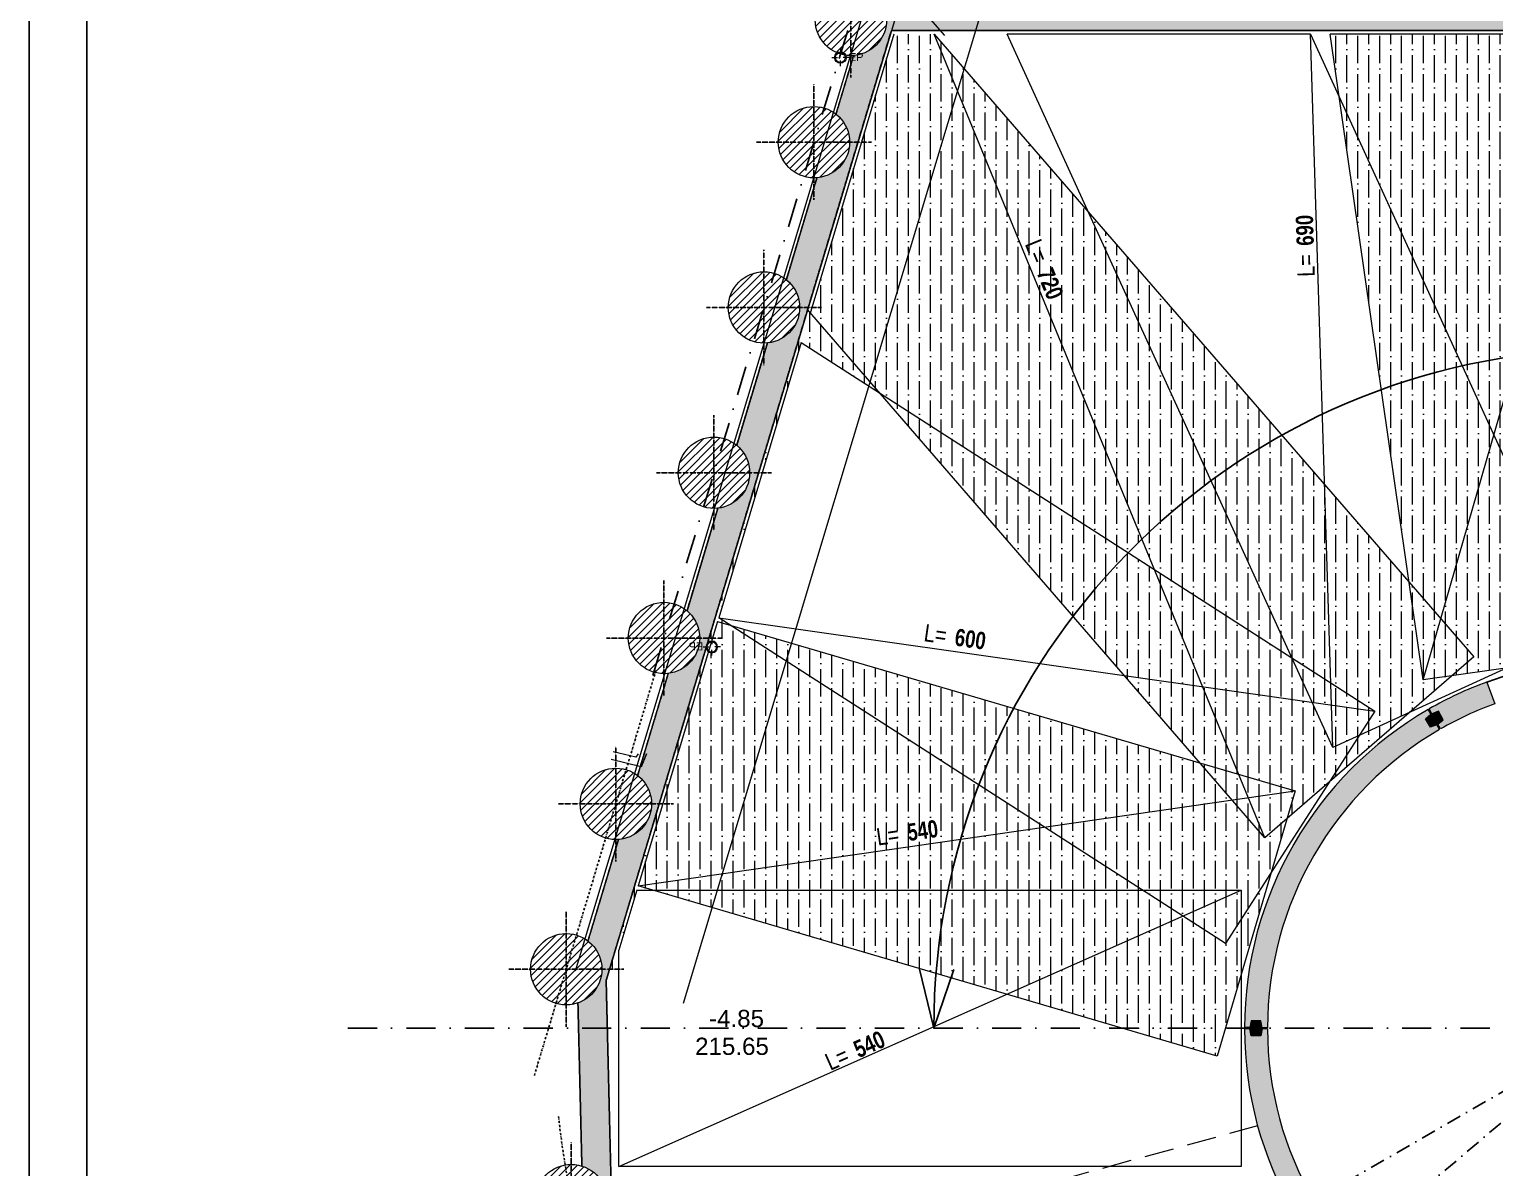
# Model space of a CAD drawing. Header units: metres. Extents: x 33574 to 39801, y -147554 to -143354.
# Drawn here: x 33574 to 34847, y -146487 to -145498 of the extents above; entities that cross this region are included whole.
import ezdxf

# ---------------------------------------------------------------- set-up
doc = ezdxf.new("R2010")
doc.units = ezdxf.units.M
for name, pattern in [('CACHEx2', [19.049999999999997, 12.7, -6.35]), ('INTERROMPU2', [9.524999999999999, 6.35, -3.175]), ('TIRETPTX2', [50.8, 25.4, -12.7, 0, -12.7])]:
    doc.linetypes.add(name, pattern=pattern)
for name, color, linetype in [('01-Cad  2', 1, 'Continuous'), ('01_isolant ext', 2, 'TIRETPTX2'), ('01_linteaux', 3, 'Continuous'), ('01_murs_coup', 5, 'Continuous'), ('01_murs_sup', 2, 'INTERROMPU2'), ('01_poch_murs', 251, 'Continuous'), ('01_texte', 230, 'Continuous')]:
    doc.layers.add(name, color=color, linetype=linetype)
for name, color, linetype, lineweight in [('01_PIEUX', 5, 'Continuous', 60), ('B Général', 7, 'Continuous', 5), ('C ANNOTATIONS-prestations', 7, 'Continuous', 5)]:
    doc.layers.add(name, color=color, linetype=linetype, lineweight=lineweight)
doc.styles.add('ARIAL NA', font='ARIALN.TTF')
doc.styles.add('Eurostile', font='')
doc.styles.add('impact', font='impact.ttf')
doc.styles.add('MATTE_TXT', font='arial.ttf')
doc.styles.get('Eurostile').set_extended_font_data('Eurostile')
pattern_1 = [(0, (17709.70244418724, -129204.6844856523), (1.5875, 3.175), [0, -3.175])]
pattern_2 = [(135, (-1377.46904745726, -135886.3766936216), (-11.22532015133644, 8.881784197001252e-16), [7.9375, -7.9375])]
pattern_3 = [(90, (0, -342.949232486746), (-9.524999999999997, 16.66875), [23.8125, -4.762499999999999, 0, -4.762499999999999])]

# ---------------------------------------------------------------- blocks, each defined once
blk = doc.blocks.new('EP')
at = {"layer": 'B Général', "color": 7, "linetype": 'Continuous', "lineweight": 5}
for p, q in [((-7.5, 0), (-2.5, 0)), ((0, 7.5), (0, 2.5)), ((7.5, 0), (2.5, 0)), ((0, -7.5), (0, -2.5))]:
    blk.add_line(p, q, dxfattribs=at)
at = {"layer": 'B Général', "color": 7, "linetype": 'Continuous', "lineweight": 5, "flags": 128}
for points in [[(-5, 0, -0.9999999999999999), (4.999999999999992, 0, -0.9999999999999999)], [(-4.333333333333333, 0, -0.9999999999999999), (4.333333333333326, 0, -0.9999999999999999)]]:
    blk.add_lwpolyline(points, format="xyb", close=True, dxfattribs=at)
at = {"layer": 'C ANNOTATIONS-prestations', "insert": (7.5, 3.979498697916664), "char_height": 7.048665364583333, "attachment_point": 1, "line_spacing_factor": 0.8954527788573651, "style": 'Eurostile'}
blk.add_mtext('EP', dxfattribs=at)

msp = doc.modelspace()

# ---------------------------------------------------------------- hatches: boundary and pattern name
at = {"layer": '01_murs_sup', "ltscale": 3}
h = msp.add_hatch(dxfattribs=at)
h.set_pattern_fill('DASH', color=256, scale=2.5, angle=135)
h.set_pattern_definition(pattern_2)
edge = h.paths.add_edge_path()
edge.add_line((34949.71496456216, -144722.341862265), (34949.71496456216, -144707.8756598023))
edge.add_arc((34958.73824102753, -144678.2179376741), 30.99999999998815, 226.2008839784407, 253.07776810030668, ccw=False)
edge.add_arc((35466.52368728704, -145780.6175167351), 1202.72603636355, 116.1061136610875, 120.4402133279125)
edge.add_arc((34826.67974185161, -144749.2443462307), 30.99999999999435, 0, 10.345443010625615, ccw=False)
edge.add_arc((34826.67974185161, -144749.2443462307), 30.99999999999636, -126.71611602166251, 5.377387424232438e-11, ccw=False)
edge.add_arc((35466.52368728729, -145780.6175167352), 1202.726036363755, 123.1891136610932, 127.5232133279169)
edge.add_arc((34704.38709443374, -144836.0124642499), 31.00000000004408, 0, 17.428443010622175, ccw=False)
edge.add_arc((34704.38709443378, -144836.0124642499), 30.99999999999636, -119.63311602164868, 0, ccw=False)
edge.add_arc((35466.52368728724, -145780.6175167352), 1202.726036363712, 130.2721136610881, 134.6062133279121)
edge.add_arc((34593.72683494163, -144937.1979616602), 31.00000000004577, -5.377387424232438e-11, 24.511443010564506, ccw=False)
edge.add_arc((34593.72683494168, -144937.1979616602), 31, -112.55011602162091, 0, ccw=False)
edge.add_arc((35466.52368728707, -145780.6175167352), 1202.726036363611, 137.3551136610777, 141.6892133279013)
edge.add_arc((34496.38795597645, -145051.2564578753), 31.00000000001319, 0, 31.59444301060978, ccw=False)
edge.add_arc((34496.38795597646, -145051.2564578753), 31.00000000000364, -105.46711602161918, 0, ccw=False)
edge.add_arc((35466.52368728694, -145780.6175167352), 1202.726036363478, 144.4381136610719, 148.772213327895)
edge.add_arc((34413.85612770663, -145176.4470934655), 31.00000000002467, -5.377387424232438e-11, 38.677443010546426, ccw=False)
edge.add_arc((34413.85612770668, -145176.4470934655), 30.99999999999272, -98.38411602166099, 0, ccw=False)
edge.add_arc((35466.5236872872, -145780.6175167351), 1202.726036363665, 151.5211136610797, 155.8552133279022)
edge.add_arc((34347.39102228511, -145310.8591006611), 31.00000000002007, 0, 45.76044301059147, ccw=False)
edge.add_arc((34347.39102228513, -145310.8591006611), 31, -91.30111602162748, 5.377387424232438e-11, ccw=False)
edge.add_arc((35466.5236872869, -145780.6175167353), 1202.726036363444, 158.6041136610622, 160.7596099109288)
edge.add_line((34330.97675037252, -145384.2804472971), (34306.50477054841, -145465.8389103738))
edge.add_arc((34287.56648059654, -145490.3815502827), 30.99999999998894, 5.377387424232438e-11, 52.34448233653029, ccw=False)
edge.add_arc((34287.56648059651, -145490.3815502826), 31.00000000001091, -85.74869509532238, 0, ccw=False)
edge.add_line((34289.86454787191, -145521.2962536906), (34274.67844661009, -145571.9074052174))
edge.add_arc((34255.52429800754, -145596.2819532402), 31.00000000002931, 0, 51.838823286970694, ccw=False)
edge.add_arc((34255.52429800757, -145596.2819532402), 30.99999999998909, -85.24303604581559, 0, ccw=False)
edge.add_line((34258.09510734258, -145627.1751715795), (34231.52944584606, -145715.7113071045))
edge.add_arc((34212.08384813659, -145739.853981557), 31.00000000000053, 0, 51.15046554258652, ccw=False)
edge.add_arc((34212.08384813659, -145739.853981557), 30.99999999998909, -84.55467830142197, 0, ccw=False)
edge.add_line((34215.02561750614, -145770.7140851371), (34188.37904986589, -145859.519858868))
edge.add_arc((34168.64339826562, -145883.4260098738), 30.99999999998018, 0, 50.45872493290841, ccw=False)
edge.add_arc((34168.64339826562, -145883.4260098738), 30.99999999999272, -83.86293769173221, 0, ccw=False)
edge.add_line((34171.95752288584, -145914.2483488182), (34145.22723758264, -146003.3331307851))
edge.add_arc((34125.20294839462, -146026.9980381906), 30.99999999998639, -5.377387424232438e-11, 49.763448720829786, ccw=False)
edge.add_arc((34125.20294839463, -146026.9980381907), 31, -83.16766147967297, 5.377387424232438e-11, ccw=False)
edge.add_line((34128.8908445686, -146057.7778923458), (34102.28069709782, -146146.4622875422))
edge.add_arc((34083.41533426916, -146171.061029082), 30.9999999999954, 0, 52.514539147360324, ccw=False)
edge.add_arc((34083.41533426916, -146171.061029082), 30.99999999999272, 274.06371430914675, 359.9999999999462, ccw=False)
edge.add_line((34085.61217239592, -146201.9830908219), (34059.13222046546, -146290.1353148722))
edge.add_arc((34040.25927559823, -146314.7282397092), 30.99999999999541, 0, 52.49687685459321, ccw=False)
edge.add_arc((34040.25927559821, -146314.7282397092), 31.00000000001455, -70.8742860169134, 0, ccw=False)
edge.add_line((34050.41617614433, -146344.0171005832), (34050.94769757198, -146365.9957603085))
edge.add_line((34050.94769757198, -146365.9957603085), (34075.95500703835, -146365.9957603085))
edge.add_line((34075.95500703835, -146365.9957603085), (34074.94862611357, -146324.3814381961))
edge.add_line((34074.94862611357, -146324.3814381961), (34322.79127649647, -145499.3089115099))
edge.add_line((34322.79127649647, -145499.3089115099), (34933.23140303812, -145499.3089115099))
edge.add_arc((34933.23140303764, -146364.8041766383), 865.4952651284111, 88.9087223827907, 89.99999999996851, ccw=False)
edge.add_line((34949.71496456216, -145499.4658924054), (34949.71496456216, -145479.4623461771))
edge.add_arc((34939.51020766549, -145915.1303716551), 435.7875233266934, 88.65819253990759, 90.82554326156212)
edge.add_line((34933.23140303812, -145479.3880830261), (34328.79905502179, -145479.3880830261))
edge.add_line((34328.79905502179, -145479.3880830261), (34356.55909196639, -145386.8952620134))
edge.add_arc((35466.52368728725, -145780.6175167353), 1177.726036363767, 116.0285616730126, 160.4695873568512, ccw=False)
h = msp.add_hatch(dxfattribs=at)
h.set_pattern_fill('DASH', color=256, scale=2.5, angle=135)
h.set_pattern_definition(pattern_2)
h.paths.add_polyline_path([(35818.72455630315, -146612.6917047548), (35818.7253248479, -146515.6349011665), (36007.24869973916, -146515.6349011665), (36007.24869973916, -146499.6349011665), (35818.72896800363, -146499.6349011665), (35818.72896800363, -146365.9957603085), (35798.72650976552, -146365.9957603085), (35798.72532484728, -146515.6349011665), (35798.72471512885, -146592.6340889082, -0.3316165824014951), (34949.71496456216, -147225.2994417661), (34949.71496456216, -147250.2994417661, 0.04526015738334291), (35113.63287246309, -147235.4310835851, -0.6784920947094194), (35169.94797091185, -147223.2781875027, 0.0290857858348107), (35271.04420118374, -147191.7479866602, -0.6786650772580168), (35324.28835202201, -147169.7305210296, 0.03963135764520873), (35450.62229365334, -147100.2283790938, -0.05889174878895797), (35449.76810593809, -147093.0013463906, -0.5957938614643646), (35497.71761461234, -147067.0453421585, 0.03959186487785516), (35605.57779341695, -146971.5691229358, -0.1147067523627306), (35602.39890267018, -146957.8948448957, -0.5230756100816683), (35644.23093848054, -146928.8488985313, 0.1000910596722721)])
h.paths.add_polyline_path([(34079.31210619549, -146504.8133812006), (34075.95500703835, -146365.9957603085), (34050.94769757198, -146365.9957603085), (34053.8427052707, -146485.7056831882, -0.328755579086477), (34075.67279549941, -146515.3183959108, -0.2553953403700908), (34061.41693399924, -146541.4073557578, 0.06071621505798748), (34135.96761812367, -146748.8556114966, -0.4496334161171455), (34170.66022362853, -146779.6349010365, -0.1753608633251859), (34163.48212970542, -146799.4721586813, 0.01836853256108478), (34199.37950259771, -146855.9402207592, -0.4913802896854275), (34238.23258403791, -146885.9290372062, -0.140327085577333), (34233.53583958584, -146902.3344859224, 0.03953732202023799), (34331.09125117055, -147008.0487978252, -0.5620629895725984), (34376.33578451678, -147035.5822914239, -0.0842861395221403), (34374.59872286684, -147045.8136373335, 0.03011723266168045), (34463.64618001701, -147109.7915810451, -0.6241365282367528), (34513.68012792578, -147134.2601083201, -0.03818521046561189), (34513.31956880829, -147138.9744123415, 0.0237593458811339), (34591.15856205699, -147176.7708181262, -0.6784920947084723), (34644.81060976732, -147197.7598860657, 0.06483465551945516), (34874.8223331413, -147247.2157891014, -0.6784920947094583), (34932.35985634164, -147250.1341140412, 0.004762977334731561), (34949.71496456216, -147250.2994417661), (34949.71496456216, -147225.2994417661, -0.3601863127720239)])
at = {"layer": '01_poch_murs', "ltscale": 3}
h = msp.add_hatch(color=256, dxfattribs=at)
h.dxf.hatch_style = 1
h.paths.add_polyline_path([(34248.28433725888, -145747.3438180018), (34242.16544300839, -145747.3438180018, -0.3180508282359097), (34215.02561750617, -145770.7140851372), (34188.37904986591, -145859.519858868, -0.2237955367623003), (34199.64339826563, -145883.4260098738, -0.09897303326771603), (34197.26097763602, -145895.3438180188), (34203.82677616641, -145895.3438180188)])
h.paths.add_polyline_path([(34203.82677616641, -145895.3438180188), (34197.26097763602, -145895.3438180188, -0.2738205389938315), (34171.95752288586, -145914.2483488182), (34145.22723758267, -146003.3331307851, -0.2206120316884544), (34156.20294839465, -146026.9980381906, -0.3797029099391359), (34128.89084456862, -146057.7778923458), (34102.28069709784, -146146.4622875422, -0.2332341861448616), (34114.41533426917, -146171.061029082, -0.3935893677039966), (34085.61217239595, -146201.9830908219), (34059.13222046549, -146290.1353148723, -0.2331529290483465), (34071.25927559825, -146314.7282397092, -0.3194978935303579), (34050.41617614435, -146344.0171005832), (34050.947697572, -146365.9957603085), (34075.95500703837, -146365.9957603085), (34074.94862611359, -146324.3814381961), (34161.79268607264, -146035.2760406086, -0.2017052976722566), (34162.90788450468, -146031.5635254839)])
h.paths.add_polyline_path([(34075.95500703837, -146365.9957603085), (34050.947697572, -146365.9957603085), (34053.84270527073, -146485.7056831883, -0.240193406139312), (34074.02424865984, -146505.3438183572), (34079.3249340348, -146505.3438183572)])
h.paths.add_polyline_path([(34079.41314047902, -146505.3438183572), (34074.02424865984, -146505.3438183572, -0.0820806785414689), (34075.67279549943, -146515.3183959108, -0.2553953403698855), (34061.41693399927, -146541.4073557577, 0.06071621505799264), (34135.9676181237, -146748.8556114966, -0.427582122664131), (34170.57544541074, -146777.3438178521), (34179.57658441259, -146777.3438178521, -0.08234245980272245)])
h.paths.add_polyline_path([(34179.57658441259, -146777.3438178521), (34170.57544541074, -146777.3438178521, -0.0184954473329373), (34170.66022362855, -146779.6349010365, -0.1753608633251471), (34163.48212970544, -146799.4721586813, 0.01836853256108477), (34199.37950259773, -146855.9402207592, -0.4913802896853409), (34238.23258403793, -146885.9290372062, -0.1403270855771818), (34233.53583958585, -146902.3344859224, 0.03953732202024386), (34331.09125117057, -147008.0487978252, -0.5620629895725562), (34376.33578451679, -147035.5822914239, -0.08428613952214607), (34374.59872286686, -147045.8136373335, 0.03011723266167905), (34463.64618001704, -147109.7915810451, -0.6241365282367535), (34513.68012792579, -147134.2601083201, -0.03818521046560933), (34513.31956880831, -147138.9744123415, 0.0237593458811355), (34591.15856205701, -147176.7708181262, -0.5039318466174627), (34640.66669659685, -147182.4488587011), (34640.66669659685, -147169.6518778242, -0.1761228929484829)])
h.paths.add_polyline_path([(34640.66669659685, -147169.6518778242), (34640.66669659685, -147182.4488587011, -0.1300830585744839), (34644.81060976735, -147197.7598860657, 0.06483465551945058), (34874.82233314132, -147247.2157891015, -0.6784920947098105), (34932.35985634166, -147250.1341140413, 0.004762977334749889), (34949.71496456226, -147250.2994417661), (34949.71496456226, -147225.2994417661, -0.08931239155494688)])
h.paths.add_polyline_path([(35169.94797091188, -147223.2781875027, 0.02604617036682067), (35260.66415619559, -147195.588878944), (35260.66415619559, -147168.9418950087, -0.08988955722728416), (34949.71496456226, -147225.2994417661), (34949.71496456226, -147250.2994417661, 0.04526015738332237), (35113.63287246311, -147235.4310835851, -0.6784920947096146)])
edge = h.paths.add_edge_path()
edge.add_line((34408.59027930725, -145263.1085593163), (34385.5269354067, -145253.3643128845))
edge.add_arc((35466.5236872878, -145780.6175167355), 1202.726036364359, 153.9993209300817, 155.8552133278959)
edge.add_arc((34347.39102228516, -145310.8591006611), 30.99999999999181, -6.821210263296962e-12, 45.76044301059699, ccw=False)
edge.add_arc((34347.39102228514, -145310.8591006611), 31.00000000000364, -91.30111602161622, 0, ccw=False)
edge.add_arc((35466.52368727751, -145780.6175167315), 1202.726036353317, 158.604113661065, 160.7596099109419)
edge.add_line((34330.9767503726, -145384.2804472969), (34306.50477054843, -145465.8389103738))
edge.add_arc((34287.56648059654, -145490.3815502827), 30.99999999999297, -6.821210263296962e-12, 52.344482336476574, ccw=False)
edge.add_arc((34287.56648059653, -145490.3815502827), 31, -85.74869509530629, 0, ccw=False)
edge.add_line((34289.86454787194, -145521.2962536906), (34274.67844661011, -145571.9074052175))
edge.add_arc((34255.52429800759, -145596.2819532402), 30.99999999998927, -1.0118128557223827e-11, 51.8388232869724, ccw=False)
edge.add_arc((34255.52429800759, -145596.2819532402), 31, -85.24303604578489, 0, ccw=False)
edge.add_line((34258.09510734261, -145627.1751715796), (34231.52944584609, -145715.7113071045))
edge.add_arc((34212.08384813659, -145739.853981557), 31.00000000001052, 6.707523425575346e-12, 51.15046554255821, ccw=False)
edge.add_arc((34212.08384813677, -145739.853981557), 30.99999999983265, -13.981443262347796, 0, ccw=False)
edge.add_line((34242.16544300839, -145747.3438180018), (34248.28433725888, -145747.3438180018))
edge.add_line((34248.28433725888, -145747.3438180018), (34356.55909196645, -145386.8952620132))
edge.add_arc((35466.52368728707, -145780.6175167352), 1177.726036363551, 153.9335210040949, 160.4695873568468, ccw=False)
at = {"layer": '01_poch_murs'}
h = msp.add_hatch(dxfattribs=at)
h.set_pattern_fill('ANSI31', color=256, scale=1.5)
h.set_pattern_definition([(45, (16078.97114901142, -136786.7932855499), (-3.367596045400932, 3.367596045400933), [])])
h.paths.add_polyline_path([(34287.66348125186, -145459.0609606413, 0.4142135623730951), (34256.66348125186, -145490.0609606413), (34287.66348125186, -145490.0609606413)])
h.paths.add_polyline_path([(34287.66348125186, -145490.0609606413), (34256.66348125186, -145490.0609606413, 0.4142135623730951), (34287.66348125186, -145521.0609606413)])
h.paths.add_polyline_path([(34287.66348125186, -145459.0609606413), (34287.66348125186, -145490.0609606413), (34318.66348125186, -145490.0609606413, 0.4142135623730951)])
h.paths.add_polyline_path([(34318.66348125186, -145490.0609606413), (34287.66348125186, -145490.0609606413), (34287.66348125186, -145521.0609606413, 0.4142135623730951)])
at = {"layer": '01_poch_murs', "lineweight": 0}
h = msp.add_hatch(dxfattribs=at)
h.set_pattern_fill('ANSI36', color=256, scale=3, angle=45)
h.set_pattern_definition(pattern_3)
h.paths.add_polyline_path([(34360.04838206962, -145502.3089115099), (34325.02253714116, -145502.3089115099), (34252.28945489004, -145744.438617006), (34312.43386924919, -145813.8489712929), (34528.59489612484, -145952.7672280505, -0.007156707071216398), (34540.59502891581, -145940.8830408021)])
h.paths.add_polyline_path([(34360.04838206962, -145502.3089115099), (34540.59502891581, -145940.8830408021, -0.03324667227371937), (34600.55195904589, -145890.4064337259), (34493.81376709425, -145656.6823951461)])
h.paths.add_polyline_path([(34493.81376709426, -145656.6823951461), (34600.55195904589, -145890.4064337259, -0.0310183470515087), (34662.07223967475, -145850.8630238549)])
h.paths.add_polyline_path([(34662.07223967476, -145850.8630238549, 0.03101834705151243), (34600.55195904589, -145890.4064337259), (34670.75391955337, -146044.1272849604), (34704.60798641305, -146065.8839726495), (34699.27943102421, -145893.8024116784)])
h.paths.add_polyline_path([(34699.27943102421, -145893.8024116784), (34704.60798641305, -146065.8839726495), (34742.834600209, -146090.4507256255), (34729.23281078567, -146111.615523095), (34773.25987992734, -146091.5090343245), (34809.83889092734, -146059.8131408654), (34784.93632644376, -146063.393589103), (34772.74243957163, -145978.5832430256)])
h.paths.add_polyline_path([(34800.2412210632, -146010.3185286066), (34784.93632644373, -146063.393589103), (34809.83889092733, -146059.8131408654), (34828.85252481373, -146043.3377333173)])
h.paths.add_polyline_path([(34688.37071179863, -146082.7026791572), (34593.41666334121, -146069.1944923332), (34624.8649724588, -146145.5870204133), (34673.57426972924, -146159.8893605443), (34666.48626085512, -146184.028901916), (34703.06527185511, -146152.333008457), (34729.23281078567, -146111.615523095), (34706.34770397525, -146122.0668011852)])
h.paths.add_polyline_path([(34551.56417012495, -145967.5286841243), (34528.59489612484, -145952.7672280505, 0.03101996441379194), (34480.70488034419, -146008.0440702188), (34525.29467963804, -146059.5034417921), (34593.41666334121, -146069.1944923332)])
h.paths.add_polyline_path([(34551.56417012496, -145967.5286841243), (34593.4166633412, -146069.1944923332), (34688.37071179863, -146082.7026791572), (34670.75391955337, -146044.1272849604)])
h.paths.add_polyline_path([(34600.55195904589, -145890.4064337259, 0.03324667227372205), (34540.59502891581, -145940.8830408021), (34551.56417012494, -145967.5286841243), (34670.75391955337, -146044.1272849604)])
h.paths.add_polyline_path([(34704.60798641305, -146065.8839726495), (34670.75391955337, -146044.1272849604), (34688.37071179863, -146082.7026791572), (34705.20293064317, -146085.097234845)])
h.paths.add_polyline_path([(34704.60798641305, -146065.8839726495), (34705.20293064317, -146085.097234845), (34742.83460020905, -146090.4507256255)], flags=17)
h.paths.add_polyline_path([(34742.83460020898, -146090.4507256255), (34705.20293064317, -146085.097234845), (34706.34770397526, -146122.0668011852), (34729.23281078567, -146111.615523095)])
h.paths.add_polyline_path([(34528.59489612484, -145952.7672280505), (34312.43386924921, -145813.8489712929), (34480.70488034419, -146008.0440702188, -0.031019964413792)])
h.paths.add_polyline_path([(34252.28945489004, -145744.438617006), (34249.9633960178, -145741.7542019671), (34207.40675375851, -145883.4260098738), (34210.53918118196, -145883.4260098738), (34244.54515077201, -145770.2195411376), (34312.43386924917, -145813.8489712929)])
h.paths.add_polyline_path([(34443.61083875727, -145707.6878945344), (34457.44009041674, -145741.2811631506), (34478.68602329314, -145732.5349063977), (34464.85677163366, -145698.9416377815)], flags=24)
h.paths.add_polyline_path([(34433.66261351442, -145682.6419332885), (34443.97661390713, -145707.6961440463), (34464.78258424567, -145699.1310055027), (34454.46858385297, -145674.0767947449)], flags=24)
h = msp.add_hatch(dxfattribs=at)
h.set_pattern_fill('ANSI36', color=256, scale=3, angle=45)
h.set_pattern_definition(pattern_3)
h.paths.add_polyline_path([(34944.69164613255, -145509.38629484), (34919.71496456226, -145509.38629484), (34919.71496456226, -145502.3089115099), (34704.26452871271, -145502.3089115099), (34712.12544597936, -145556.9827920257), (34818.85616388365, -145790.6904647247, -0.02036406980866097), (34866.09388492039, -145781.9514470308)])
h.paths.add_polyline_path([(34949.68259203076, -145522.82723084), (34947.75007718299, -145509.38629484), (34944.69164613255, -145509.38629484), (34866.09388492039, -145781.9514470308, -0.02003839186787709), (34913.11914678932, -145777.1315783565)])
h.paths.add_polyline_path([(34949.68284938254, -145522.8290207609), (34949.68259203076, -145522.82723084), (34913.11914678932, -145777.1315783565, -0.01550426447854261), (34949.68277215001, -145775.9955038768)])
h.paths.add_polyline_path([(34949.68284938254, -145522.8290207609), (34949.68277215001, -145775.9955038768, -0.01550380820251864), (34986.24544806129, -145777.1274803047)])
h.paths.add_polyline_path([(34986.24544806129, -145777.1274803047, 0.01550380820251862), (34949.68277215001, -145775.9955038768), (34949.68272973045, -145915.0458644554), (34995.69882386617, -145842.8771532366)])
h.paths.add_polyline_path([(34949.68277215001, -145775.9955038768, 0.01550426447854261), (34913.11914678932, -145777.1315783565), (34889.06559843846, -145944.42768184), (34906.5444943799, -145982.70112525), (34949.68272973045, -145915.0458644554)])
h.paths.add_polyline_path([(34913.11914678932, -145777.1315783565, 0.02003839186787706), (34866.09388492039, -145781.9514470308), (34846.26633940353, -145850.7103770312), (34889.06559843846, -145944.42768184)])
h.paths.add_polyline_path([(34818.85616388365, -145790.6904647247, 0.0310168272138992), (34748.69049068314, -145811.2982640472), (34772.74243957163, -145978.5832430256), (34800.2412210632, -146010.3185286066), (34846.26633940353, -145850.7103770312)])
h.paths.add_polyline_path([(34866.09388492038, -145781.9514470308, 0.02036406980865895), (34818.85616388365, -145790.6904647247), (34846.26633940353, -145850.7103770312)])
h.paths.add_polyline_path([(34712.12544597936, -145556.9827920257), (34748.69049068314, -145811.2982640472, -0.03101682721389936), (34818.85616388365, -145790.6904647247)])
h.paths.add_polyline_path([(34800.2412210632, -146010.3185286066), (34772.74243957163, -145978.5832430256), (34784.93632644376, -146063.3935891029)])
h.paths.add_polyline_path([(34828.85252481373, -146043.3377333173), (34800.2412210632, -146010.3185286066), (34784.93632644373, -146063.393589103), (34809.83889092734, -146059.8131408654)])
h.paths.add_polyline_path([(34889.06559843846, -145944.42768184), (34846.26633940353, -145850.7103770312), (34800.2412210632, -146010.3185286066), (34828.85252481373, -146043.3377333173), (34809.83889092736, -146059.8131408654), (34857.74720690824, -146052.9249649255), (34901.77427604998, -146032.818476155), (34876.87171156633, -146029.2380279174)])
h.paths.add_polyline_path([(34906.5444943799, -145982.70112525), (34889.06559843846, -145944.42768184), (34876.87171156632, -146029.2380279175)])
h.paths.add_polyline_path([(34906.5444943799, -145982.70112525), (34876.87171156637, -146029.2380279174), (34901.77427604997, -146032.818476155), (34924.65938286034, -146022.3671980648)])
h.paths.add_polyline_path([(34893.29930432187, -145695.2449965449), (34903.36495096132, -145660.3388558887), (34881.28869723832, -145653.9728765819), (34871.22305059887, -145688.8790172381)], flags=24)
h.paths.add_polyline_path([(34885.51095730495, -145721.0443959751), (34893.01802174692, -145695.0110315313), (34871.39892491465, -145688.7768794513), (34863.89186047267, -145714.8102438951)], flags=24)
at = {"layer": '01_poch_murs'}
h = msp.add_hatch(dxfattribs=at)
h.set_pattern_fill('ANSI31', color=256, scale=1.5)
h.set_pattern_definition([(45, (16046.83196576713, -136893.0142781488), (-3.367596045400932, 3.367596045400933), [])])
h.paths.add_polyline_path([(34255.52429800759, -145565.2819532402, 0.4142135623730951), (34224.52429800759, -145596.2819532402), (34255.52429800759, -145596.2819532402)])
h.paths.add_polyline_path([(34255.52429800759, -145596.2819532402), (34224.52429800759, -145596.2819532402, 0.4142135623730951), (34255.52429800759, -145627.2819532402)])
h.paths.add_polyline_path([(34255.52429800759, -145565.2819532402), (34255.52429800759, -145596.2819532402), (34286.52429800759, -145596.2819532402, 0.4142135623730951)])
h.paths.add_polyline_path([(34286.52429800759, -145596.2819532402), (34255.52429800759, -145596.2819532402), (34255.52429800759, -145627.2819532402, 0.4142135623730951)])
h = msp.add_hatch(dxfattribs=at)
h.set_pattern_fill('ANSI31', color=256, scale=1.5)
h.set_pattern_definition([(45, (16003.39151589616, -137036.5863064656), (-3.367596045400932, 3.367596045400933), [])])
h.paths.add_polyline_path([(34212.08384813661, -145708.853981557, 0.4142135623730951), (34181.08384813661, -145739.853981557), (34212.08384813661, -145739.853981557)])
h.paths.add_polyline_path([(34212.08384813661, -145739.853981557), (34181.08384813661, -145739.853981557, 0.4142135623730951), (34212.08384813661, -145770.853981557)])
h.paths.add_polyline_path([(34212.08384813661, -145708.853981557), (34212.08384813661, -145739.853981557), (34243.08384813661, -145739.853981557, 0.4142135623730951)])
h.paths.add_polyline_path([(34243.08384813661, -145739.853981557), (34212.08384813661, -145739.853981557), (34212.08384813661, -145770.853981557, 0.4142135623730951)])
h = msp.add_hatch(dxfattribs=at)
h.set_pattern_fill('ANSI31', color=256, scale=1.5)
h.set_pattern_definition([(45, (15959.95106602518, -137180.1583347824), (-3.367596045400932, 3.367596045400933), [])])
h.paths.add_polyline_path([(34168.64339826563, -145852.4260098738, 0.4142135623730951), (34137.64339826563, -145883.4260098738), (34168.64339826563, -145883.4260098738)])
h.paths.add_polyline_path([(34168.64339826563, -145883.4260098738), (34137.64339826563, -145883.4260098738, 0.4142135623730951), (34168.64339826563, -145914.4260098738)])
h.paths.add_polyline_path([(34168.64339826563, -145852.4260098738), (34168.64339826563, -145883.4260098738), (34199.64339826563, -145883.4260098738, 0.4142135623730951)])
h.paths.add_polyline_path([(34199.64339826563, -145883.4260098738), (34168.64339826563, -145883.4260098738), (34168.64339826563, -145914.4260098738, 0.4142135623730951)])
at = {"layer": '01_poch_murs', "lineweight": 0}
h = msp.add_hatch(dxfattribs=at)
h.set_pattern_fill('ANSI36', color=256, scale=3, angle=45)
h.set_pattern_definition(pattern_3)
h.paths.add_polyline_path([(34172.7144250122, -146009.34528606), (34210.53918118196, -145883.4260098738), (34207.40675375851, -145883.4260098738), (34164.27930633057, -146026.9980381906), (34166.76448683327, -146026.9980381906), (34166.76448683327, -146029.7457603085, -0.4142135623730951), (34171.76448683327, -146034.7457603085, -0.9482349631007102), (34161.79268607264, -146035.2760406085), (34077.84834004207, -146314.7282397092), (34085.99574323223, -146314.7282397092), (34085.99574323223, -146298.033297492), (34101.61751880237, -146246.0281328399), (34115.06425941788, -146246.0281328399), (34102.70741868453, -146242.3998370316), (34382.99781023501, -146201.8879493307, -0.02111207533145261), (34398.85687407758, -146154.6782133556)])
h.paths.add_polyline_path([(34429.23559004265, -146088.1450509387), (34182.68007305997, -146015.7498191725), (34398.85687407758, -146154.6782133556, -0.03102154826870114)])
h.paths.add_polyline_path([(34591.36254172664, -146135.7498191725), (34429.23559004265, -146088.1450509387, 0.03102154826870115), (34398.85687407758, -146154.6782133556), (34455.91701833421, -146191.3485414209), (34619.10174743425, -146167.7625690898)])
h.paths.add_polyline_path([(34673.57426972927, -146159.8893605442), (34633.15759177434, -146165.7310018131), (34647.47262696871, -146200.5043094642), (34666.48626085512, -146184.028901916)])
h.paths.add_polyline_path([(34624.8649724588, -146145.5870204133), (34591.36254172665, -146135.7498191725), (34619.10174743425, -146167.7625690898), (34633.15759177434, -146165.7310018131)])
h.paths.add_polyline_path([(34666.48626085511, -146184.028901916), (34647.47262696871, -146200.5043094642), (34619.10174743425, -146167.7625690898), (34455.91701833421, -146191.3485414209), (34541.00012336405, -146246.0281328399), (34626.68259344297, -146246.0281328399), (34626.68259344297, -146271.1867760355), (34652.85013237357, -146230.4692906735)])
h.paths.add_polyline_path([(34626.68259344297, -146271.1867760355), (34626.68259344297, -146246.0281328399), (34576.00361444846, -146268.5235106245), (34613.08080401965, -146292.351573505)])
h.paths.add_polyline_path([(34626.6825934429, -146246.0281328399), (34541.00012336405, -146246.0281328399), (34576.00361444848, -146268.5235106245)], flags=17)
h.paths.add_polyline_path([(34626.68259344297, -146271.1867760355), (34613.08080401965, -146292.351573505), (34576.00361444845, -146268.5235106245), (34422.98984175908, -146336.4432416687), (34523.63647583199, -146365.9957598576), (34613.0559705267, -146365.9957598576), (34626.68259344297, -146319.5877440826)])
h.paths.add_polyline_path([(34652.85013237357, -146230.4692906735), (34626.68259344297, -146271.1867760355), (34626.68259344297, -146319.5877440826)])
h.paths.add_polyline_path([(34541.00012336405, -146246.0281328399), (34372.0407960466, -146246.0281328399, 0.03102297031061397), (34361.6359300421, -146318.4281077432), (34422.98984175908, -146336.4432416687), (34576.00361444847, -146268.5235106245)])
h.paths.add_polyline_path([(34455.91701833421, -146191.3485414209), (34382.99781023501, -146201.8879493307, 0.01927826267185648), (34372.0407960466, -146246.0281328399), (34541.00012336405, -146246.0281328399)])
h.paths.add_polyline_path([(34382.997810235, -146201.8879493307), (34102.70741868453, -146242.3998370316), (34115.06425941788, -146246.0281328399), (34372.0407960466, -146246.0281328399, -0.01927826267185264)], flags=17)
h.paths.add_polyline_path([(34372.0407960466, -146246.0281328399), (34115.06425941788, -146246.0281328399), (34361.6359300421, -146318.4281077432, -0.03102297031061383)])
h.paths.add_polyline_path([(34334.47516042587, -146208.1757077459), (34371.70870196373, -146202.794142416), (34368.36684333067, -146179.6727595844), (34331.13330179282, -146185.0543249144)], flags=24)
h.paths.add_polyline_path([(34307.80705167374, -146211.594895607), (34334.6225388372, -146207.719108076), (34331.40393733397, -146185.4505067647), (34304.58845017052, -146189.3262942957)], flags=24)
at = {"layer": '01_poch_murs'}
h = msp.add_hatch(dxfattribs=at)
h.set_pattern_fill('ANSI31', color=256, scale=1.5)
h.set_pattern_definition([(45, (15916.5106161542, -137323.7303630993), (-3.367596045400932, 3.367596045400933), [])])
h.paths.add_polyline_path([(34125.20294839465, -145995.9980381906, 0.4142135623730951), (34094.20294839465, -146026.9980381906), (34125.20294839465, -146026.9980381906)])
h.paths.add_polyline_path([(34125.20294839465, -146026.9980381906), (34094.20294839465, -146026.9980381906, 0.4142135623730951), (34125.20294839465, -146057.9980381906)])
h.paths.add_polyline_path([(34125.20294839465, -145995.9980381906), (34125.20294839465, -146026.9980381906), (34156.20294839465, -146026.9980381906, 0.4142135623730951)])
h.paths.add_polyline_path([(34156.20294839465, -146026.9980381906), (34125.20294839465, -146026.9980381906), (34125.20294839465, -146057.9980381906, 0.4142135623730951)])
at = {"layer": '01_poch_murs', "lineweight": 0}
h = msp.add_hatch(dxfattribs=at)
h.set_pattern_fill('ANSI36', color=256, scale=3, angle=45)
h.set_pattern_definition(pattern_3)
h.paths.add_polyline_path([(34593.41666334121, -146069.1944923332), (34525.29467963804, -146059.5034417921), (34591.36254172664, -146135.7498191725), (34624.8649724588, -146145.5870204133)])
h.paths.add_polyline_path([(34624.8649724588, -146145.5870204133), (34591.36254172664, -146135.7498191725), (34619.10174743425, -146167.7625690898), (34633.15759177434, -146165.7310018131)])
h.paths.add_polyline_path([(34624.8649724588, -146145.5870204133), (34633.15759177433, -146165.7310018131), (34673.57426972906, -146159.8893605442)])
h.paths.add_polyline_path([(34633.15759177434, -146165.7310018131), (34619.10174743425, -146167.7625690898), (34647.4726269687, -146200.5043094642)])
h.paths.add_polyline_path([(34673.57426972927, -146159.8893605442), (34633.15759177434, -146165.7310018131), (34647.4726269687, -146200.5043094642), (34666.48626085512, -146184.028901916)])
h.paths.add_polyline_path([(34773.25987992734, -146091.5090343245), (34729.23281078567, -146111.615523095), (34703.06527185511, -146152.333008457)])
at = {"layer": '01_poch_murs'}
h = msp.add_hatch(dxfattribs=at)
h.set_pattern_fill('DOTS', color=256, scale=2)
h.set_pattern_definition(pattern_1)
h.paths.add_polyline_path([(34829.6825921609, -146069.3478205992, 0.03442346243576386), (34790.11580017541, -146088.6179691634), (34792.49080017541, -146092.7315898314), (34798.18695259812, -146090.5976152351), (34802.4367572855, -146097.9584928759), (34797.74060486278, -146101.8245182797), (34800.11581319627, -146105.9384997918, -0.02761082875960917), (34829.6825921609, -146091.0412183857)])
h.paths.add_polyline_path([(34840.26473397834, -146065.2837179052, 0.00885672966176539), (34829.6825921609, -146069.3478205992), (34829.6825921609, -146091.0412183857, -0.01563937534957683), (34847.10513687781, -146084.0775704115)])
h.paths.add_polyline_path([(34640.63432419549, -146282.9947476339, 0.06527035438218282), (34629.68303660565, -146365.4624267497), (34634.43721773398, -146365.4703503959), (34635.43298278612, -146359.495760083), (34640.63432419549, -146359.495760083)])
h = msp.add_hatch(dxfattribs=at)
h.set_pattern_fill('DOTS', color=256, scale=2)
h.set_pattern_definition(pattern_1)
h.paths.add_polyline_path([(34799.24978779248, -146106.4384997918), (34796.87457945901, -146102.3245182797), (34791.17842703629, -146104.4584928759), (34786.92862234891, -146097.0976152351), (34791.62477477163, -146093.2315898314), (34789.24977477163, -146089.1179691634, 0.1983558979896803), (34640.63432419549, -146282.9947476339), (34640.63432419549, -146359.495760083), (34643.93259216088, -146359.495760083), (34644.93127223221, -146365.487840511), (34649.68300882785, -146365.495760083, -0.2670562272273288)])
h = msp.add_hatch(color=256, dxfattribs=at)
h.dxf.hatch_style = 1
h.paths.add_polyline_path([(34798.18695259812, -146090.5976152351), (34792.49080017541, -146092.7315898314), (34791.3032025191, -146090.6746103517), (34790.43717711531, -146091.1746103517), (34791.62477477163, -146093.2315898314), (34786.92862234891, -146097.0976152351), (34791.17842703629, -146104.4584928759), (34796.87457945901, -146102.3245182797), (34798.06207945901, -146104.3813286137), (34798.92810486279, -146103.8813286137), (34797.74060486278, -146101.8245182797), (34802.4367572855, -146097.9584928759)])
h = msp.add_hatch(dxfattribs=at)
h.set_pattern_fill('ANSI31', color=256, scale=1.5)
h.set_pattern_definition([(45, (15874.72300202872, -137467.7933539906), (-3.367596045400932, 3.367596045400933), [])])
h.paths.add_polyline_path([(34083.41533426917, -146140.061029082, 0.4142135623730951), (34052.41533426917, -146171.061029082), (34083.41533426917, -146171.061029082)])
h.paths.add_polyline_path([(34083.41533426917, -146171.061029082), (34052.41533426917, -146171.061029082, 0.4142135623730951), (34083.41533426917, -146202.061029082)])
h.paths.add_polyline_path([(34083.41533426917, -146140.061029082), (34083.41533426917, -146171.061029082), (34114.41533426917, -146171.061029082, 0.4142135623730951)])
h.paths.add_polyline_path([(34114.41533426917, -146171.061029082), (34083.41533426917, -146171.061029082), (34083.41533426917, -146202.061029082, 0.4142135623730951)])
at = {"layer": '01_poch_murs', "lineweight": 0}
h = msp.add_hatch(dxfattribs=at)
h.set_pattern_fill('ANSI36', color=256, scale=3, angle=45)
h.set_pattern_definition(pattern_3)
h.paths.add_polyline_path([(34398.85687407758, -146154.6782133556, 0.02111207533145262), (34382.99781023501, -146201.8879493307), (34455.91701833421, -146191.3485414209)])
h.paths.add_polyline_path([(34613.0559705267, -146365.9957598576), (34523.63647583199, -146365.9957598576), (34605.9584560873, -146390.1676742117)])
at = {"layer": '01_poch_murs'}
h = msp.add_hatch(dxfattribs=at)
h.set_pattern_fill('ANSI31', color=256, scale=1.5)
h.set_pattern_definition([(45, (15831.5669433578, -137611.4605646178), (-3.367596045400932, 3.367596045400933), [])])
h.paths.add_polyline_path([(34040.25927559825, -146283.7282397092, 0.4142135623730951), (34009.25927559825, -146314.7282397092), (34040.25927559825, -146314.7282397092)])
h.paths.add_polyline_path([(34040.25927559825, -146314.7282397092), (34009.25927559825, -146314.7282397092, 0.4142135623730951), (34040.25927559825, -146345.7282397092)])
h.paths.add_polyline_path([(34040.25927559825, -146283.7282397092), (34040.25927559825, -146314.7282397092), (34071.25927559825, -146314.7282397092, 0.4142135623730951)])
h.paths.add_polyline_path([(34071.25927559825, -146314.7282397092), (34040.25927559825, -146314.7282397092), (34040.25927559825, -146345.7282397092, 0.4142135623730951)])
h = msp.add_hatch(dxfattribs=at)
h.set_pattern_fill('DOTS', color=256, scale=2)
h.set_pattern_definition(pattern_1)
h.paths.add_polyline_path([(34640.63432419549, -146372.495760083), (34635.43298278612, -146372.495760083), (34634.43721773397, -146366.5211697701), (34629.68303660565, -146366.5290934163, 0.06527035438218556), (34640.63432419549, -146448.9967725322)])
h.paths.add_polyline_path([(34649.68300882785, -146366.495760083), (34644.93127223222, -146366.503679655), (34643.93259216088, -146372.495760083), (34640.63432419549, -146372.495760083), (34640.63432419549, -146448.9967725322, 0.04707821208806184), (34661.61642143264, -146505.3438181318), (34684.00963772625, -146505.3438181318, -0.1209334122747407)])
h.paths.add_polyline_path([(34684.00963772625, -146505.3438181318), (34661.61642143264, -146505.3438181318, 0.1157933678890373), (34753.70665788335, -146618.9649937539), (34765.96995317387, -146603.1658810435, -0.1075801296462903)])
h.paths.add_polyline_path([(34765.96995317387, -146603.1658810435), (34753.70665788335, -146618.9649937539, 0.03350327469901675), (34789.24977477163, -146642.8735510026), (34791.62477477163, -146638.7599303347), (34786.92862234891, -146634.8939049309), (34791.17842703629, -146627.5330272901), (34796.87457945901, -146629.6670018863), (34799.24978779248, -146625.5530203742, -0.03346158595586208)])
h = msp.add_hatch(color=256, dxfattribs=at)
h.dxf.hatch_style = 1
h.paths.add_polyline_path([(34640.63432419549, -146365.9957600831), (34632.06100945688, -146365.9957600831), (34632.06189173907, -146366.5251286523), (34634.43721773397, -146366.5211697701), (34635.43298278612, -146372.495760083), (34640.63432419549, -146372.495760083)])
h.paths.add_polyline_path([(34644.93127223222, -146366.503679655), (34647.30882039365, -146366.4997170692), (34647.30798046417, -146365.9957600831), (34640.63432419549, -146365.9957600831), (34640.63432419549, -146372.495760083), (34643.93259216088, -146372.495760083)])
h.paths.add_polyline_path([(34643.93259216088, -146359.495760083), (34640.63432419549, -146359.495760083), (34640.63432419549, -146365.9957600831), (34647.30798046417, -146365.9957600831), (34647.30714053003, -146365.491800297), (34644.93127223221, -146365.487840511)])
h.paths.add_polyline_path([(34640.63432419549, -146359.495760083), (34635.43298278612, -146359.495760083), (34634.43721773398, -146365.4703503959), (34632.06012716981, -146365.4663885728), (34632.06100945688, -146365.9957600831), (34640.63432419549, -146365.9957600831)])
h = msp.add_hatch(dxfattribs=at)
h.set_pattern_fill('DOTS', color=256, scale=2)
h.set_pattern_definition(pattern_1)
h.paths.add_polyline_path([(34827.92600877853, -146640.176967322, -0.02601027697775948), (34800.11581319627, -146626.0530203742), (34797.74060486278, -146630.1670018863), (34802.4367572855, -146634.0330272901), (34798.18695259812, -146641.3939049309), (34792.49080017541, -146639.2599303347), (34790.11580017541, -146643.3735510026, 0.02602598800101315), (34819.79680565972, -146658.4503419671)])
h.paths.add_polyline_path([(34829.68259216089, -146640.9503017804, -0.001599403146000994), (34827.92600877853, -146640.176967322), (34819.79680565972, -146658.4503419671, 0.008389957832762128), (34829.68259216089, -146662.6436995668)])
h.paths.add_polyline_path([(34829.68259216089, -146640.9503017804), (34829.68259216089, -146662.6436995668, 0.09640888134956785), (34949.69877928867, -146685.9957596736), (34949.69877928867, -146665.9957596463, -0.1032573502534808)])
h.paths.add_polyline_path([(34989.68259216089, -146663.3171350294, -0.03343185520481382), (34949.69877928867, -146665.9957596463), (34949.69877928867, -146685.9957596736, 0.03132955598132199), (34989.68259216089, -146683.4859174108)])
h.paths.add_polyline_path([(35062.96668672441, -146665.2727453641), (35051.71482109319, -146648.1117366939, -0.05337548787622121), (34989.68259216089, -146663.3171350294), (34989.68259216089, -146683.4859174108, 0.05920163459272805)])
h.paths.add_polyline_path([(35109.27368612781, -146643.3595694137), (35106.90675840194, -146639.2599303347), (35101.21060597923, -146641.3939049309), (35096.96080129185, -146634.0330272901), (35101.65695371456, -146630.1670018863), (35099.27367452627, -146626.0390412436, -0.04377653951283225), (35051.71482109319, -146648.1117366939), (35062.96668672441, -146665.2727453641, 0.04008785263166796)])
h.paths.add_polyline_path([(35149.68259216089, -146615.795680019), (35149.68259216089, -146589.602557833, -0.05113669284430105), (35100.13965320177, -146625.5389603078), (35102.52297911834, -146629.6670018863), (35108.21913154105, -146627.5330272901), (35112.46893622843, -146634.8939049309), (35107.77278380572, -146638.7599303347), (35110.13966772384, -146642.8594935365, 0.03748820705066643)])
h.paths.add_polyline_path([(35237.74876288913, -146505.3438181318), (35215.35554659554, -146505.3438181318, -0.08974126751230488), (35149.68259216089, -146589.602557833), (35149.68259216089, -146615.795680019, 0.111739751350108)])
h.paths.add_polyline_path([(35260.63178379423, -146441.5642735167), (35260.63178379423, -146372.495760083), (35255.46496641646, -146372.495760083), (35254.46628634512, -146366.503679655), (35249.68217558386, -146366.495706126, -0.1209334578965822), (35215.35554659554, -146505.3438181318), (35237.74876288913, -146505.3438181318, 0.05308695196988791)])
h.paths.add_polyline_path([(35269.68214780606, -146366.5290394593), (35264.96034084338, -146366.5211697701), (35263.96457579122, -146372.495760083), (35260.63178379423, -146372.495760083), (35260.63178379423, -146441.5642735167, 0.0592534558250833)])
h = msp.add_hatch(dxfattribs=at)
h.set_pattern_fill('ANSI31', color=256, scale=1.5)
h.set_pattern_definition([(45, (15835.98046325898, -137812.0507208193), (-3.367596045400932, 3.367596045400933), [])])
h.paths.add_polyline_path([(34044.67279549943, -146484.3183959108, 0.4142135623730951), (34013.67279549943, -146515.3183959108), (34044.67279549943, -146515.3183959108)])
h.paths.add_polyline_path([(34044.67279549943, -146515.3183959108), (34013.67279549943, -146515.3183959108, 0.4142135623730951), (34044.67279549943, -146546.3183959108)])
h.paths.add_polyline_path([(34044.67279549943, -146484.3183959108), (34044.67279549943, -146515.3183959108), (34075.67279549943, -146515.3183959108, 0.4142135623730951)])
h.paths.add_polyline_path([(34075.67279549943, -146515.3183959108), (34044.67279549943, -146515.3183959108), (34044.67279549943, -146546.3183959108, 0.4142135623730951)])

# ---------------------------------------------------------------- linework, layer by layer
at = {"layer": '01-Cad  2'}
for p, q in [((33573.63955840768, -143353.570881256), (33573.63955840768, -147553.5708632378)), ((33623.63955840768, -143403.570881256), (33623.63955840768, -147503.5708632378))]:
    msp.add_line(p, q, dxfattribs=at)
at = {"layer": '01_isolant ext'}
msp.add_line((33850.43327064551, -146365.9957598576), (36048.93124298892, -146365.9957598576), dxfattribs=at)
at = {"layer": '01_isolant ext', "ltscale": 0.5}
for q in [(34192.07173013683, -146802.7448987166), (34285.57508695762, -146928.5807214368)]:
    msp.add_line((34949.71448071924, -146365.9960392233), q, dxfattribs=at)
at = {"layer": '01_linteaux', "linetype": 'TIRETPTX2'}
msp.add_line((34115.38133365769, -146059.4587790083), (34322.06532870739, -145376.3617927191), dxfattribs=at)
at = {"layer": '01_linteaux', "linetype": 'TIRETPTX2', "ltscale": 0.01}
for p, q in [((34287.66348125186, -145540.0609606413), (34287.66348125186, -145440.0609606413)), ((34255.52429800759, -145646.2819532402), (34255.52429800759, -145546.2819532402)), ((34305.52429800759, -145596.2819532402), (34205.52429800759, -145596.2819532402)), ((34212.08384813661, -145789.853981557), (34212.08384813661, -145689.853981557)), ((34262.08384813661, -145739.853981557), (34162.08384813661, -145739.853981557)), ((34168.64339826563, -145933.4260098738), (34168.64339826563, -145833.4260098738)), ((34218.64339826563, -145883.4260098738), (34118.64339826563, -145883.4260098738)), ((34125.20294839465, -146076.9980381906), (34125.20294839465, -145976.9980381906)), ((34175.20294839465, -146026.9980381906), (34075.20294839465, -146026.9980381906)), ((34083.41533426917, -146221.061029082), (34083.41533426917, -146121.061029082)), ((34133.41533426917, -146171.061029082), (34033.41533426917, -146171.061029082)), ((34040.25927559825, -146364.7282397092), (34040.25927559825, -146264.7282397092)), ((34090.25927559825, -146314.7282397092), (33990.25927559825, -146314.7282397092)), ((34044.67279549943, -146565.3183959108), (34044.67279549943, -146465.3183959108))]:
    msp.add_line(p, q, dxfattribs=at)
at = {"layer": '01_linteaux'}
msp.add_line((34933.23140303812, -145499.3089115099), (34322.79127649647, -145499.3089115099), dxfattribs=at)
at = {"layer": '01_linteaux', "lineweight": 0}
for p, q in [((34647.47262696872, -146200.5043094642), (34360.04838206962, -145502.3089115099)), ((34706.34770397526, -146122.0668011853), (34687.15672137278, -145502.3089115098)), ((34784.93632644376, -146063.3935891029), (34946.73250308185, -145502.3089115099)), ((34172.7144250122, -146009.34528606), (34742.83460020903, -146090.4507256255)), ((34102.70741868456, -146242.3998370316), (34673.57426972909, -146159.8893605442)), ((34085.99574323228, -146486.0281328399), (34626.68259344294, -146246.0281328399))]:
    msp.add_line(p, q, dxfattribs=at)
at = {"layer": '01_linteaux', "linetype": 'TIRETPTX2', "ltscale": 0.07}
msp.add_line((34012.54903720567, -146407.0406439968), (34118.25171150669, -146054.9084183637), dxfattribs=at)
at = {"layer": '01_linteaux'}
msp.add_arc((34949.6825921608, -146365.9957600831), 320, 70.00000000067632, 109.9945529882167, dxfattribs=at)
at = {"layer": '01_linteaux', "linetype": 'TIRETPTX2', "ltscale": 0.07}
msp.add_arc((34949.71496487508, -146339.2994415406), 922.0000000000022, 186.4389118416408, 321.9287470652964, dxfattribs=at)
at = {"layer": '01_murs_coup', "linetype": 'Continuous', "lineweight": 5}
for p, q in [((34329.7428282052, -145378.8399533359), (34048.13236235244, -146316.3261295184)), ((34356.55909196634, -145386.8952620136), (34074.94862611359, -146324.3814381961)), ((34407.34729824993, -145461.1382349739), (34141.98928551645, -146344.5197098902)), ((34706.34770397525, -146122.0668011852), (34423.31375935553, -145502.3089115099)), ((34687.15672137278, -145502.3089115099), (34423.31375935553, -145502.3089115099)), ((34687.15672137278, -145502.3089115099), (34924.65938286034, -146022.3671980648)), ((34258.09510734261, -145627.1751715796), (34231.52944584608, -145715.7113071045)), ((34244.54515077201, -145770.2195411376), (34172.7144250122, -146009.34528606)), ((34215.02561750617, -145770.7140851372), (34188.37904986591, -145859.519858868)), ((34244.545150772, -145770.2195411376), (34742.834600209, -146090.4507256255)), ((34171.95752288586, -145914.2483488182), (34145.22723758267, -146003.3331307851)), ((34613.08080401965, -146292.351573505), (34172.7144250122, -146009.34528606)), ((34924.65938286034, -146022.3671980648), (34706.34770397525, -146122.0668011852)), ((34128.89084456862, -146057.7778923458), (34102.28069709784, -146146.4622875422)), ((34840.26473397837, -146065.2837179053), (34847.10513687785, -146084.0775704116)), ((34742.834600209, -146090.4507256255), (34613.08080401965, -146292.351573505)), ((34791.62477477163, -146093.2315898314), (34789.24957945901, -146089.117630872)), ((34792.49080017541, -146092.7315898314), (34790.11560486279, -146088.617630872)), ((34798.18695259812, -146090.5976152351), (34792.49080017541, -146092.7315898314)), ((34802.4367572855, -146097.9584928759), (34798.18695259812, -146090.5976152351)), ((34786.92862234891, -146097.0976152351), (34791.62477477162, -146093.2315898314)), ((34791.17842703629, -146104.4584928759), (34786.92862234891, -146097.0976152351)), ((34796.874579459, -146102.3245182797), (34791.17842703629, -146104.4584928759)), ((34799.24957945901, -146106.4381389477), (34796.87457945901, -146102.3245182797)), ((34797.74060486279, -146101.8245182797), (34802.4367572855, -146097.9584928759)), ((34800.11560486279, -146105.9381389477), (34797.74060486278, -146101.8245182797)), ((34085.61217239595, -146201.9830908219), (34059.13222046549, -146290.1353148723)), ((34101.61751880237, -146246.0281328399), (34085.99574323223, -146298.033297492)), ((34101.61751880237, -146246.0281328399), (34626.68259344297, -146246.0281328399)), ((34626.68259344297, -146246.0281328399), (34626.68259344297, -146486.0281328399)), ((34085.99574323223, -146486.0281328399), (34085.99574323223, -146298.033297492)), ((34074.94862611359, -146324.3814381961), (34079.31210619552, -146504.8133812006)), ((34050.41617614435, -146344.0171005832), (34053.84270527073, -146485.7056831883)), ((34634.43721773398, -146365.4703503959), (34629.68303660565, -146365.4624267497)), ((34634.43721773397, -146366.5211697701), (34629.68303660565, -146366.5290934163)), ((34635.43298278612, -146359.495760083), (34634.43298278612, -146365.495760083)), ((34635.43298278612, -146372.495760083), (34634.43298278611, -146366.495760083)), ((34643.93259216088, -146359.495760083), (34635.43298278612, -146359.495760083)), ((34644.93259216088, -146365.495760083), (34643.93259216088, -146359.495760083)), ((34644.93259216088, -146366.495760083), (34643.93259216088, -146372.495760083)), ((34649.68300882785, -146365.495760083), (34644.93127223221, -146365.487840511)), ((34649.68300882785, -146366.495760083), (34644.93127223222, -146366.503679655)), ((34643.93259216088, -146372.495760083), (34635.43298278612, -146372.495760083)), ((34626.68259344297, -146486.0281328399), (34085.99574323223, -146486.0281328399))]:
    msp.add_line(p, q, dxfattribs=at)
for radius, start, end in [(319.9999999999992, 109.9945529882167, 119.9104753079519), (319.9999999999992, 120.0895246912159, 179.9045069892903), (299.9999999999989, 109.994189854358, 119.9045069900507), (299.9999999999989, 120.0954930107028, 179.9045069892903), (319.9999999999992, 180.0954930107097, 239.9104753087841), (299.9999999999989, 180.0954930107097, 239.9045069892971)]:
    msp.add_arc((34949.68259216089, -146365.995760083), radius, start, end, dxfattribs=at)
at = {"layer": '01_murs_sup', "ltscale": 0.05}
for p, q in [((34322.79127649647, -145499.3089115099), (34074.94862611357, -146324.3814381961)), ((34289.86454787191, -145521.2962536906), (34274.67844661009, -145571.9074052174)), ((34258.09510734258, -145627.1751715795), (34231.52944584606, -145715.7113071045)), ((34215.02561750614, -145770.7140851371), (34188.37904986589, -145859.519858868)), ((34171.95752288584, -145914.2483488182), (34145.22723758264, -146003.3331307851)), ((34128.8908445686, -146057.7778923458), (34102.28069709782, -146146.4622875422)), ((34109.97603898275, -146127.6768293315), (34105.42501235579, -146138.8937987634)), ((34085.61217239592, -146201.9830908219), (34059.13222046546, -146290.1353148722)), ((34074.94862611357, -146324.3814381961), (34079.31210619549, -146504.8133812006)), ((34050.41617614433, -146344.0171005832), (34053.8427052707, -146485.7056831882))]:
    msp.add_line(p, q, dxfattribs=at)
at = {"layer": '01_PIEUX', "linetype": 'Continuous', "lineweight": 5}
msp.add_line((34289.86454787194, -145521.2962536906), (34274.67844661011, -145571.9074052175), dxfattribs=at)
for centre in [(34287.66348125186, -145490.0609606413), (34255.52429800759, -145596.2819532402), (34212.08384813661, -145739.853981557), (34168.64339826563, -145883.4260098738), (34125.20294839465, -146026.9980381906), (34083.41533426917, -146171.061029082), (34040.25927559825, -146314.7282397092), (34044.67279549943, -146515.3183959108)]:
    msp.add_circle(centre, 31, dxfattribs=at)
at = {"layer": '01_poch_murs', "lineweight": 0}
for p, q in [((34325.02253714116, -145502.3089115099), (34251.83281626564, -145745.9587749895)), ((34360.04838206962, -145502.3089115099), (34828.85252481373, -146043.3377333173)), ((34784.93632644376, -146063.393589103), (34704.26452871271, -145502.3089115099)), ((34946.73250308184, -145502.3089115099), (34704.26452871271, -145502.3089115099)), ((34647.47262696871, -146200.5043094642), (34249.9633960178, -145741.7542019671)), ((34171.75425481367, -146012.5417094783), (34102.70741868443, -146242.3998370316)), ((34171.75425481367, -146012.5417094783), (34673.57426972924, -146159.8893605443)), ((35022.49347249519, -146029.2380279174), (34784.93632644376, -146063.393589103)), ((34828.85252481373, -146043.3377333173), (34647.47262696871, -146200.5043094642)), ((34673.57426972924, -146159.8893605443), (34605.9584560873, -146390.1676742117)), ((34605.9584560873, -146390.1676742117), (34102.70741868443, -146242.3998370316))]:
    msp.add_line(p, q, dxfattribs=at)
at = {"layer": '01_poch_murs'}
for p, q in [((34790.43717711531, -146091.1746103517), (34791.3032025191, -146090.6746103517)), ((34798.06207945901, -146104.3813286137), (34798.92810486278, -146103.8813286137)), ((34632.06012716981, -146365.4663885728), (34632.06189173907, -146366.5251286523)), ((34647.30714053003, -146365.491800297), (34647.30882039365, -146366.4997170692))]:
    msp.add_line(p, q, dxfattribs=at)
at = {"layer": '01_poch_murs', "linetype": 'CACHEx2', "lineweight": 5, "ltscale": 2}
msp.add_line((34641.10817260752, -146450.741424263), (34102.5208360457, -146598.6411248933), dxfattribs=at)
at = {"layer": '01_texte', "linetype": 'Continuous', "lineweight": 0}
msp.add_line((34369.34492460121, -145503.5955013754), (34352.8659341198, -145484.8484243692), dxfattribs=at)
at = {"layer": '01_texte'}
for q in [(34346.97249611745, -146313.5029054179), (34377.02461099175, -146314.8267676341)]:
    msp.add_line((34359.71529790867, -146365.9955029803), q, dxfattribs=at)
msp.add_arc((34949.71529790868, -146365.9955029803), 590, 195.35533105057, 180.0000249457428, dxfattribs=at)
at = {"layer": 'B Général', "color": 98, "linetype": 'Continuous', "lineweight": 13, "true_color": 0x004400}
for p, q in [((34100.73382142653, -146130.5558337382), (34080.92701924175, -146125.7605904915)), ((34102.62968854641, -146127.6768293315), (34100.73382142653, -146130.5558337382)), ((34109.97603898277, -146127.6768293315), (34105.42501235582, -146138.8937987634)), ((34105.42501235582, -146138.8937987634), (34079.27989732751, -146132.5640447171))]:
    msp.add_line(p, q, dxfattribs=at)

# ---------------------------------------------------------------- block references
at = {"layer": 'B Général', "color": 7}
msp.add_blockref('EP', (34278.49649361018, -145522.7648714957), dxfattribs=at)
at = {"layer": 'B Général', "color": 7, "xscale": -1}
msp.add_blockref('EP', (34166.76448683327, -146034.7457603085), dxfattribs=at)

# ---------------------------------------------------------------- texts
at = {"layer": '01_texte'}
for s, rotation, style, p in [('690', 91.77361368024424, 'impact', (34689.95327109951, -145686.0263254432)), ('L=', 292.3753651583922, 'ARIAL NA', (34438.55779832812, -145684.682071921)), ('L=', 91.77361368024424, 'ARIAL NA', (34690.78975548784, -145713.0399395968)), ('720', 292.3753651583922, 'impact', (34448.84607602767, -145709.673798507)), ('L=', 351.9034158058486, 'ARIAL NA', (34350.37020130969, -146029.6298132583)), ('600', 351.9034158058486, 'impact', (34377.12736409603, -146033.4362939684)), ('L=', 8.224314813148348, 'ARIAL NA', (34310.98205164177, -146207.3470284712)), ('540', 8.224314813148348, 'impact', (34337.73066208235, -146203.4809069951)), ('540', 23.93547051356242, 'impact', (34294.36938124304, -146392.1125841044)), ('L=', 23.93547051356242, 'ARIAL NA', (34269.66702337347, -146403.077463103))]:
    msp.add_text(s, height=15, rotation=rotation, dxfattribs=dict(at, style=style)).set_placement(p)
at = {"layer": '01_texte', "style": 'MATTE_TXT'}
for s, p in [('-4.85', (34164.37364170516, -146365.023209605)), ('215.65', (34152.25263025665, -146389.1547466771))]:
    msp.add_text(s, height=15, dxfattribs=at).set_placement(p)

doc.saveas('drawing.dxf')
